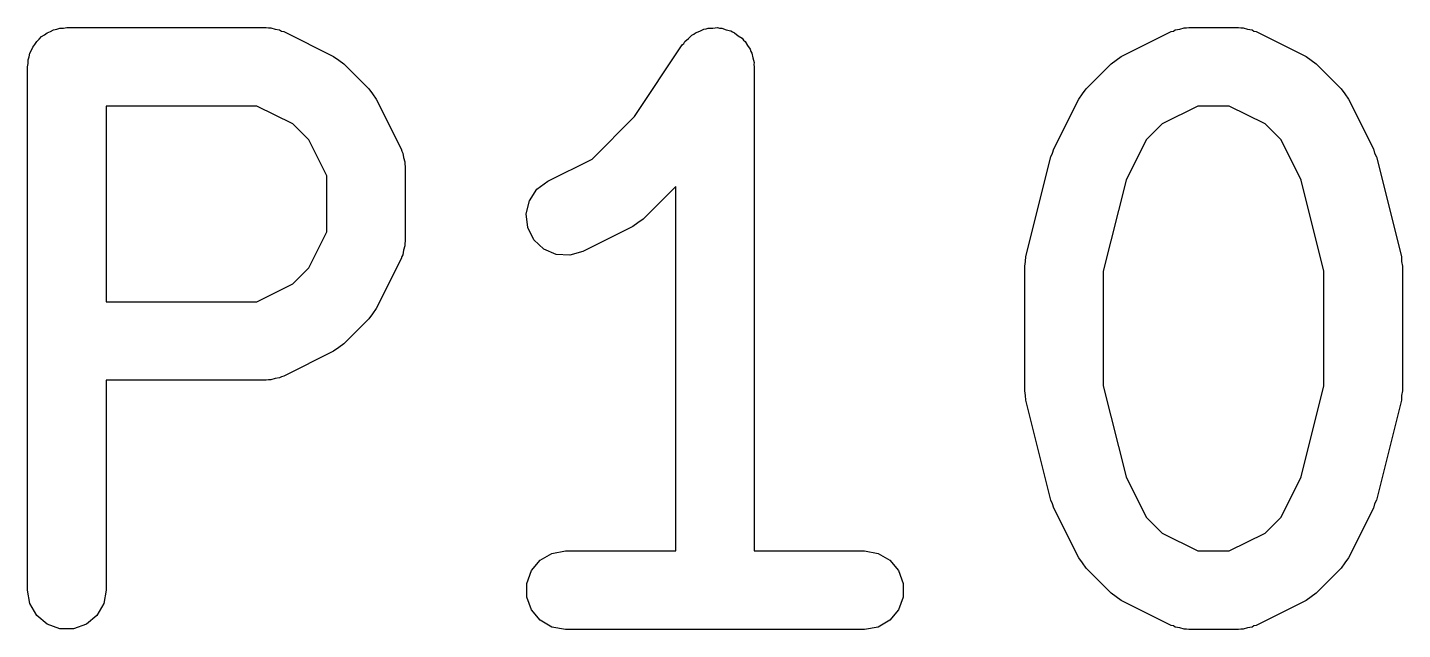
# Model space of a CAD drawing. Extents: x -2.2 to 75.9, y -81.1 to 9.2.
# Drawn here: x 46.211 to 48.837, y -60.127 to -58.977 of the extents above; entities that cross this region are included whole.
import ezdxf

# ---------------------------------------------------------------- set-up
doc = ezdxf.new("R2010")
doc.units = 0
doc.header["$MEASUREMENT"] = 0
doc.layers.add('BLACK', color=7, linetype='CONTINUOUS')

msp = doc.modelspace()

# ---------------------------------------------------------------- linework, layer by layer
at = {"layer": 'Black'}
for p, q in [((46.2544, -58.9852), (46.2601, -58.9819)), ((46.2601, -58.9819), (46.2665, -58.9808)), ((46.2665, -58.9808), (46.2727, -58.9785)), ((46.2727, -58.9785), (46.2793, -58.9785)), ((46.2793, -58.9785), (46.2857, -58.9774)), ((46.2857, -58.9774), (46.6667, -58.9774)), ((46.6667, -58.9774), (46.6709, -58.9781)), ((46.6709, -58.9781), (46.6752, -58.9779)), ((46.6752, -58.9779), (46.6837, -58.9804)), ((46.6837, -58.9804), (46.6923, -58.9819)), ((46.6923, -58.9819), (46.6961, -58.9841)), ((46.6961, -58.9841), (46.7002, -58.9853)), ((47.4863, -58.9874), (47.4947, -58.9844)), ((47.4947, -58.9844), (47.5027, -58.9804)), ((47.5027, -58.9804), (47.5069, -58.9799)), ((47.5069, -58.9799), (47.5108, -58.9785)), ((47.5108, -58.9785), (47.5197, -58.9785)), ((47.5197, -58.9785), (47.5286, -58.9775)), ((47.5286, -58.9775), (47.5327, -58.9785)), ((47.5327, -58.9785), (47.5368, -58.9785)), ((47.5368, -58.9785), (47.5452, -58.9816)), ((47.5452, -58.9816), (47.5539, -58.9837)), ((47.5539, -58.9837), (47.5574, -58.986)), ((48.395, -58.9853), (48.3992, -58.9841)), ((48.3992, -58.9841), (48.4029, -58.9819)), ((48.4029, -58.9819), (48.4116, -58.9804)), ((48.4116, -58.9804), (48.42, -58.9779)), ((48.42, -58.9779), (48.4243, -58.9781)), ((48.4243, -58.9781), (48.4286, -58.9774)), ((48.4286, -58.9774), (48.5238, -58.9774)), ((48.5238, -58.9774), (48.5281, -58.9781)), ((48.5281, -58.9781), (48.5324, -58.9779)), ((48.5324, -58.9779), (48.5408, -58.9804)), ((48.5408, -58.9804), (48.5495, -58.9819)), ((48.5495, -58.9819), (48.5532, -58.9841)), ((48.5532, -58.9841), (48.5574, -58.9853)), ((46.2208, -59.0149), (46.225, -59.0099)), ((46.225, -59.0099), (46.2283, -59.0042)), ((46.2283, -59.0042), (46.2333, -59)), ((46.2333, -59), (46.2375, -58.9949)), ((46.2375, -58.9949), (46.2432, -58.9916)), ((46.2432, -58.9916), (46.2482, -58.9874)), ((46.2482, -58.9874), (46.2544, -58.9852)), ((46.7002, -58.9853), (46.7954, -59.0329)), ((47.4614, -59.0108), (47.4643, -59.0078)), ((47.4643, -59.0078), (47.4664, -59.0042)), ((47.4664, -59.0042), (47.4732, -58.9984)), ((47.4732, -58.9984), (47.4794, -58.9919)), ((47.4794, -58.9919), (47.4831, -58.9901)), ((47.4831, -58.9901), (47.4863, -58.9874)), ((47.5574, -58.986), (47.5613, -58.9874)), ((47.5613, -58.9874), (47.5682, -58.9932)), ((47.5682, -58.9932), (47.5756, -58.9981)), ((47.5756, -58.9981), (47.5781, -59.0015)), ((47.5781, -59.0015), (47.5813, -59.0042)), ((47.5813, -59.0042), (47.5857, -59.0119)), ((48.2998, -59.0329), (48.395, -58.9853)), ((48.5574, -58.9853), (48.6526, -59.0329)), ((46.2119, -59.0394), (46.2141, -59.0332)), ((46.2141, -59.0332), (46.2152, -59.0267)), ((46.2152, -59.0267), (46.2185, -59.021)), ((46.2185, -59.021), (46.2208, -59.0149)), ((46.7954, -59.0329), (46.8051, -59.0401)), ((47.3703, -59.1475), (47.4614, -59.0108)), ((47.5857, -59.0119), (47.591, -59.0191)), ((47.591, -59.0191), (47.5922, -59.0231)), ((47.5922, -59.0231), (47.5943, -59.0267)), ((47.5943, -59.0267), (47.5958, -59.0355)), ((47.5958, -59.0355), (47.5984, -59.0441)), ((48.2901, -59.0401), (48.2998, -59.0329)), ((48.6526, -59.0329), (48.6622, -59.0401)), ((46.2107, -59.0524), (46.2119, -59.0459)), ((46.2107, -60.0524), (46.2107, -59.0524)), ((46.2119, -59.0459), (46.2119, -59.0394)), ((46.8051, -59.0401), (46.8149, -59.047)), ((46.8149, -59.047), (46.8626, -59.0946)), ((47.5984, -59.0441), (47.5981, -59.0483)), ((47.5981, -59.0483), (47.5988, -59.0524)), ((47.5988, -59.0524), (47.5988, -59.9774)), ((48.2327, -59.0946), (48.2803, -59.047)), ((48.2803, -59.047), (48.2901, -59.0401)), ((48.6622, -59.0401), (48.6721, -59.047)), ((48.6721, -59.047), (48.7197, -59.0946)), ((46.8626, -59.0946), (46.8694, -59.1044)), ((46.8694, -59.1044), (46.8766, -59.1141)), ((46.8766, -59.1141), (46.9242, -59.2093)), ((48.171, -59.2093), (48.2186, -59.1141)), ((48.2186, -59.1141), (48.2258, -59.1044)), ((48.2258, -59.1044), (48.2327, -59.0946)), ((48.7197, -59.0946), (48.7266, -59.1044)), ((48.7266, -59.1044), (48.7337, -59.1141)), ((48.7337, -59.1141), (48.7814, -59.2093)), ((46.3607, -59.1274), (46.3607, -59.5012)), ((46.649, -59.1274), (46.3607, -59.1274)), ((46.7175, -59.1616), (46.649, -59.1274)), ((48.4463, -59.1274), (48.3778, -59.1616)), ((48.5061, -59.1274), (48.4463, -59.1274)), ((48.5746, -59.1616), (48.5061, -59.1274)), ((46.7479, -59.192), (46.7175, -59.1616)), ((47.2889, -59.2288), (47.3703, -59.1475)), ((48.3778, -59.1616), (48.3474, -59.192)), ((48.605, -59.192), (48.5746, -59.1616)), ((46.7821, -59.2606), (46.7479, -59.192)), ((48.3474, -59.192), (48.3089, -59.269)), ((48.6435, -59.269), (48.605, -59.192)), ((46.9242, -59.2093), (46.9255, -59.2135)), ((46.9255, -59.2135), (46.9276, -59.2172)), ((46.9276, -59.2172), (46.9291, -59.2259)), ((48.1653, -59.2247), (48.1687, -59.2172)), ((48.1687, -59.2172), (48.171, -59.2093)), ((48.7814, -59.2093), (48.7837, -59.2172)), ((48.7837, -59.2172), (48.787, -59.2247)), ((46.9291, -59.2259), (46.9317, -59.2343)), ((46.9317, -59.2343), (46.9314, -59.2386)), ((46.9314, -59.2386), (46.9321, -59.2429)), ((46.9321, -59.2429), (46.9321, -59.3857)), ((47.2046, -59.271), (47.2889, -59.2288)), ((48.1177, -59.4151), (48.1653, -59.2247)), ((48.787, -59.2247), (48.8347, -59.4151)), ((46.7821, -59.368), (46.7821, -59.2606)), ((47.1836, -59.2865), (47.2046, -59.271)), ((48.3089, -59.269), (48.2655, -59.4426)), ((48.6869, -59.4426), (48.6435, -59.269)), ((47.1693, -59.3083), (47.1836, -59.2865)), ((47.4488, -59.2811), (47.3864, -59.3435)), ((47.4488, -59.9774), (47.4488, -59.2811)), ((47.1632, -59.3336), (47.1693, -59.3083)), ((47.1662, -59.3595), (47.1632, -59.3336)), ((47.3765, -59.3504), (47.3669, -59.3576)), ((47.3864, -59.3435), (47.3765, -59.3504)), ((46.7479, -59.4365), (46.7821, -59.368)), ((47.1779, -59.3828), (47.1662, -59.3595)), ((47.3669, -59.3576), (47.2716, -59.4052)), ((46.9291, -59.4027), (46.9276, -59.4114)), ((46.9317, -59.3943), (46.9291, -59.4027)), ((46.9321, -59.3857), (46.9314, -59.39)), ((46.9314, -59.39), (46.9317, -59.3943)), ((47.1968, -59.4007), (47.1779, -59.3828)), ((47.2207, -59.411), (47.1968, -59.4007)), ((46.9242, -59.4193), (46.8766, -59.5145)), ((46.9255, -59.4151), (46.9242, -59.4193)), ((46.9276, -59.4114), (46.9255, -59.4151)), ((47.2467, -59.4126), (47.2207, -59.411)), ((47.2716, -59.4052), (47.2467, -59.4126)), ((48.1155, -59.4333), (48.1171, -59.4243)), ((48.1171, -59.4243), (48.1177, -59.4151)), ((48.8347, -59.4151), (48.8353, -59.4243)), ((48.8353, -59.4243), (48.8369, -59.4333)), ((46.7175, -59.4669), (46.7479, -59.4365)), ((48.1155, -59.6714), (48.1155, -59.4333)), ((48.2655, -59.4426), (48.2655, -59.6622)), ((48.6869, -59.6622), (48.6869, -59.4426)), ((48.8369, -59.4333), (48.8369, -59.6714)), ((46.649, -59.5012), (46.7175, -59.4669)), ((46.3607, -59.5012), (46.649, -59.5012)), ((46.8626, -59.534), (46.8149, -59.5816)), ((46.8694, -59.5242), (46.8626, -59.534)), ((46.8766, -59.5145), (46.8694, -59.5242)), ((46.8149, -59.5816), (46.8051, -59.5885)), ((46.7954, -59.5957), (46.7002, -59.6433)), ((46.8051, -59.5885), (46.7954, -59.5957)), ((46.6667, -59.6512), (46.3607, -59.6512)), ((46.3607, -59.6512), (46.3607, -60.0524)), ((46.6709, -59.6504), (46.6667, -59.6512)), ((46.6752, -59.6507), (46.6709, -59.6504)), ((46.6837, -59.6482), (46.6752, -59.6507)), ((46.6923, -59.6467), (46.6837, -59.6482)), ((46.6961, -59.6445), (46.6923, -59.6467)), ((46.7002, -59.6433), (46.6961, -59.6445)), ((48.2655, -59.6622), (48.3089, -59.8357)), ((48.6435, -59.8357), (48.6869, -59.6622)), ((48.1171, -59.6805), (48.1155, -59.6714)), ((48.1177, -59.6896), (48.1171, -59.6805)), ((48.1653, -59.8801), (48.1177, -59.6896)), ((48.8347, -59.6896), (48.787, -59.8801)), ((48.8353, -59.6805), (48.8347, -59.6896)), ((48.8369, -59.6714), (48.8353, -59.6805)), ((48.3089, -59.8357), (48.3474, -59.9127)), ((48.605, -59.9127), (48.6435, -59.8357)), ((48.1687, -59.8876), (48.1653, -59.8801)), ((48.171, -59.8954), (48.1687, -59.8876)), ((48.2186, -59.9907), (48.171, -59.8954)), ((48.7814, -59.8954), (48.7337, -59.9907)), ((48.7837, -59.8876), (48.7814, -59.8954)), ((48.787, -59.8801), (48.7837, -59.8876)), ((48.3474, -59.9127), (48.3778, -59.9431)), ((48.5746, -59.9431), (48.605, -59.9127)), ((48.3778, -59.9431), (48.4463, -59.9774)), ((48.5061, -59.9774), (48.5746, -59.9431)), ((47.1899, -59.9949), (47.2124, -59.9819)), ((47.2124, -59.9819), (47.2381, -59.9774)), ((47.2381, -59.9774), (47.4488, -59.9774)), ((47.5988, -59.9774), (47.8095, -59.9774)), ((47.8095, -59.9774), (47.8352, -59.9819)), ((47.8352, -59.9819), (47.8577, -59.9949)), ((48.4463, -59.9774), (48.5061, -59.9774)), ((47.1731, -60.0149), (47.1899, -59.9949)), ((47.8577, -59.9949), (47.8745, -60.0149)), ((48.2258, -60.0003), (48.2186, -59.9907)), ((48.2327, -60.0102), (48.2258, -60.0003)), ((48.7266, -60.0003), (48.7197, -60.0102)), ((48.7337, -59.9907), (48.7266, -60.0003)), ((47.1642, -60.0394), (47.1731, -60.0149)), ((47.8745, -60.0149), (47.8834, -60.0394)), ((48.2803, -60.0578), (48.2327, -60.0102)), ((48.7197, -60.0102), (48.6721, -60.0578)), ((46.2152, -60.078), (46.2107, -60.0524)), ((46.3607, -60.0524), (46.3562, -60.078)), ((47.1642, -60.0654), (47.1642, -60.0394)), ((47.8834, -60.0394), (47.8834, -60.0654)), ((48.2901, -60.0647), (48.2803, -60.0578)), ((48.6721, -60.0578), (48.6622, -60.0647)), ((46.2283, -60.1006), (46.2152, -60.078)), ((46.3562, -60.078), (46.3432, -60.1006)), ((47.1731, -60.0899), (47.1642, -60.0654)), ((47.8834, -60.0654), (47.8745, -60.0899)), ((48.2998, -60.0718), (48.2901, -60.0647)), ((48.395, -60.1195), (48.2998, -60.0718)), ((48.6526, -60.0718), (48.5574, -60.1195)), ((48.6622, -60.0647), (48.6526, -60.0718)), ((46.2482, -60.1173), (46.2283, -60.1006)), ((46.3432, -60.1006), (46.3232, -60.1173)), ((47.1899, -60.1098), (47.1731, -60.0899)), ((47.2124, -60.1229), (47.1899, -60.1098)), ((47.8577, -60.1098), (47.8352, -60.1229)), ((47.8745, -60.0899), (47.8577, -60.1098)), ((46.2727, -60.1262), (46.2482, -60.1173)), ((46.2987, -60.1262), (46.2727, -60.1262)), ((46.3232, -60.1173), (46.2987, -60.1262)), ((47.2381, -60.1274), (47.2124, -60.1229)), ((47.8095, -60.1274), (47.2381, -60.1274)), ((47.8352, -60.1229), (47.8095, -60.1274)), ((48.3992, -60.1207), (48.395, -60.1195)), ((48.4029, -60.1229), (48.3992, -60.1207)), ((48.4116, -60.1244), (48.4029, -60.1229)), ((48.42, -60.1269), (48.4116, -60.1244)), ((48.4243, -60.1266), (48.42, -60.1269)), ((48.4286, -60.1274), (48.4243, -60.1266)), ((48.5238, -60.1274), (48.4286, -60.1274)), ((48.5281, -60.1266), (48.5238, -60.1274)), ((48.5324, -60.1269), (48.5281, -60.1266)), ((48.5408, -60.1244), (48.5324, -60.1269)), ((48.5495, -60.1229), (48.5408, -60.1244)), ((48.5532, -60.1207), (48.5495, -60.1229)), ((48.5574, -60.1195), (48.5532, -60.1207))]:
    msp.add_line(p, q, dxfattribs=at)

doc.saveas('drawing.dxf')
